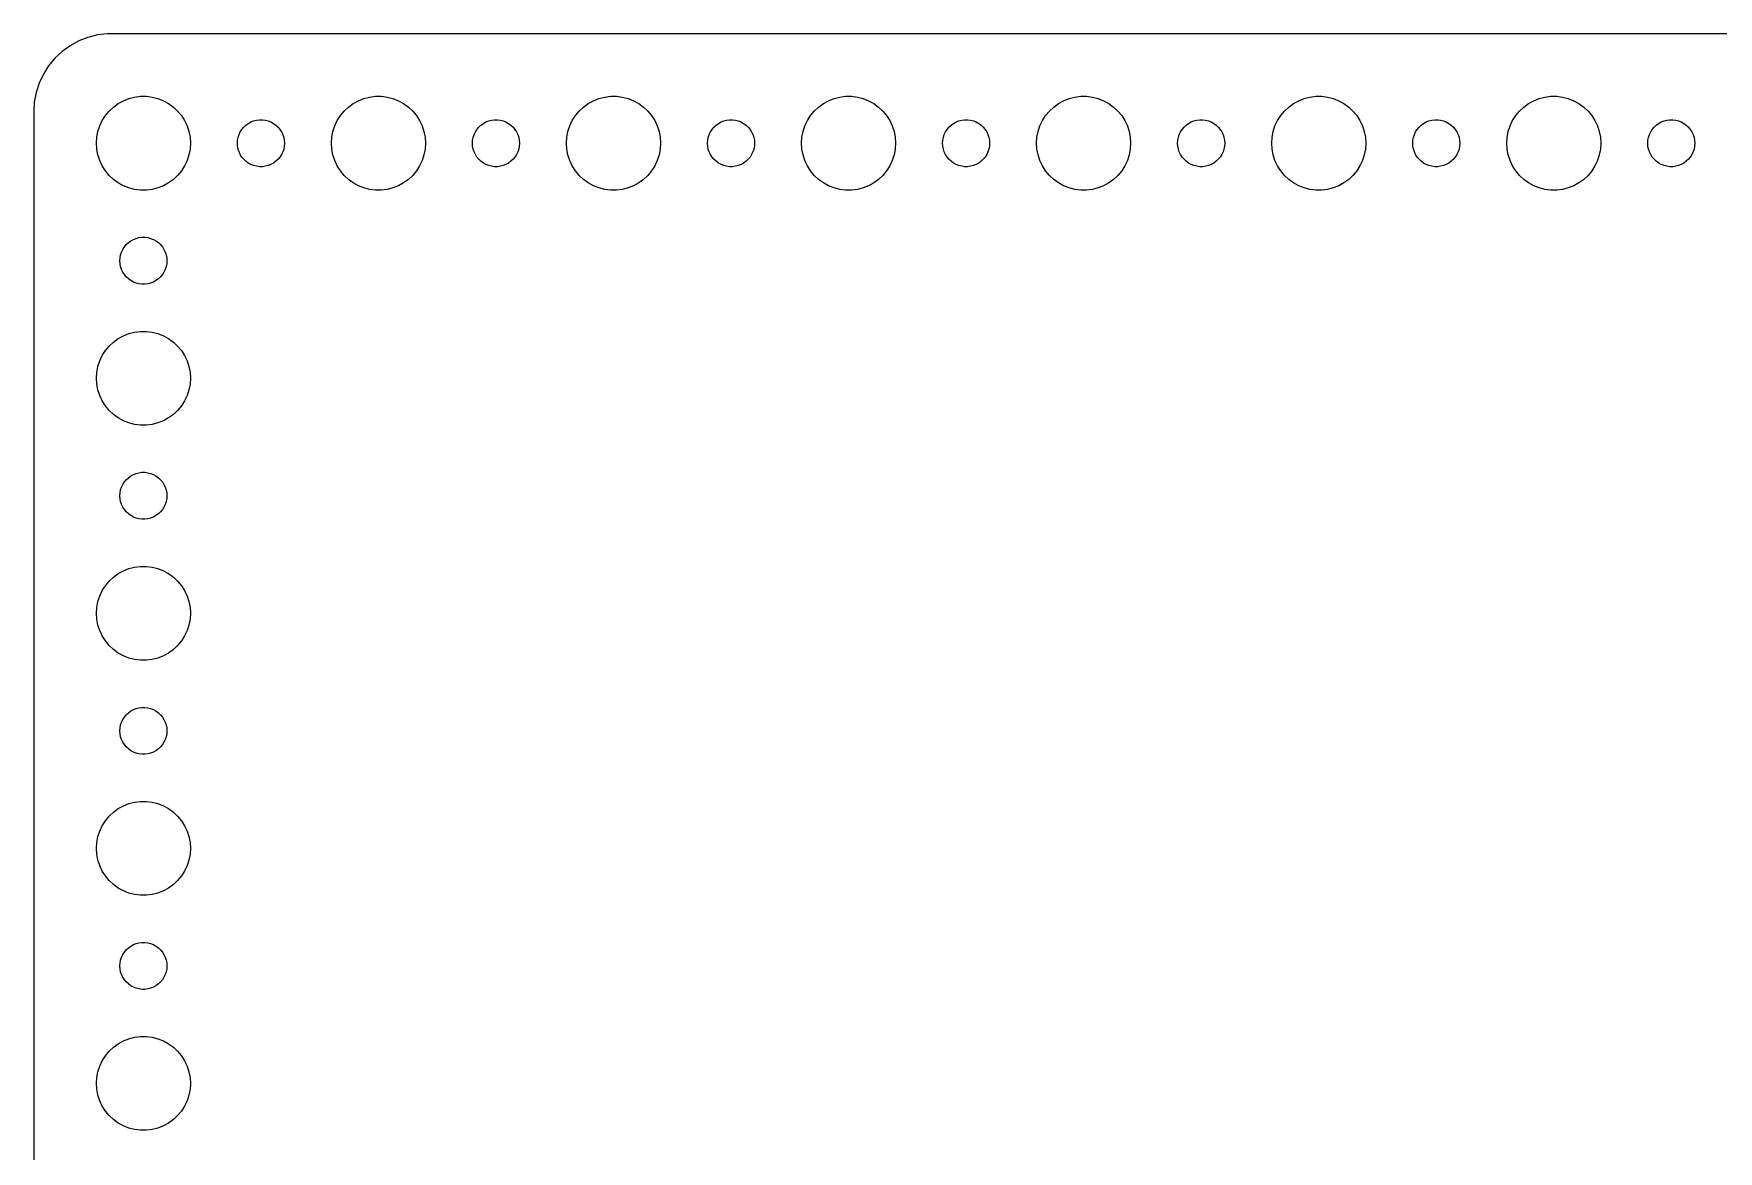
# Model space of a CAD drawing. Header units: metres. Extents: x -112 to 112, y -67 to 67.
# Drawn here: x -112 to -4.5, y -4.3 to 67 of the extents above; entities that cross this region are included whole.
import ezdxf

# ---------------------------------------------------------------- set-up
doc = ezdxf.new("R2010")
doc.units = ezdxf.units.M

msp = doc.modelspace()

# ---------------------------------------------------------------- linework, layer by layer
for p, q in [((-108.545, 66.7553), (-109.129, 66.5241)), ((-107.937, 66.9114), (-108.545, 66.7553)), ((-107.314, 66.9901), (-107.937, 66.9114)), ((107.314, 66.9901), (-107.314, 66.9901)), ((-110.187, 65.8526), (-110.645, 65.4227)), ((-109.679, 66.2216), (-110.187, 65.8526)), ((-109.129, 66.5241), (-109.679, 66.2216)), ((-111.045, 64.9389), (-111.382, 64.4088)), ((-110.645, 65.4227), (-111.045, 64.9389)), ((-111.649, 63.8406), (-111.843, 63.2434)), ((-111.382, 64.4088), (-111.649, 63.8406)), ((-111.961, 62.6267), (-112, 62)), ((-111.843, 63.2434), (-111.961, 62.6267)), ((-106.912, 62.3115), (-106.607, 62.533)), ((-106.607, 62.533), (-106.277, 62.7145)), ((-106.277, 62.7145), (-105.927, 62.8532)), ((-105.927, 62.8532), (-105.562, 62.9469)), ((-105.562, 62.9469), (-105.188, 62.9941)), ((-105.188, 62.9941), (-104.812, 62.9941)), ((-104.812, 62.9941), (-104.438, 62.9469)), ((-104.438, 62.9469), (-104.073, 62.8532)), ((-104.073, 62.8532), (-103.723, 62.7145)), ((-103.723, 62.7145), (-103.393, 62.533)), ((-103.393, 62.533), (-103.088, 62.3115)), ((-91.9123, 62.3115), (-91.6075, 62.533)), ((-91.6075, 62.533), (-91.2773, 62.7145)), ((-91.2773, 62.7145), (-90.927, 62.8532)), ((-90.927, 62.8532), (-90.5621, 62.9469)), ((-90.5621, 62.9469), (-90.1884, 62.9941)), ((-90.1884, 62.9941), (-89.8116, 62.9941)), ((-89.8116, 62.9941), (-89.4379, 62.9469)), ((-89.4379, 62.9469), (-89.073, 62.8532)), ((-89.073, 62.8532), (-88.7227, 62.7145)), ((-88.7227, 62.7145), (-88.3925, 62.533)), ((-88.3925, 62.533), (-88.0877, 62.3115)), ((-76.9123, 62.3115), (-76.6075, 62.533)), ((-76.6075, 62.533), (-76.2773, 62.7145)), ((-76.2773, 62.7145), (-75.927, 62.8532)), ((-75.927, 62.8532), (-75.5621, 62.9469)), ((-75.5621, 62.9469), (-75.1884, 62.9941)), ((-75.1884, 62.9941), (-74.8116, 62.9941)), ((-74.8116, 62.9941), (-74.4379, 62.9469)), ((-74.4379, 62.9469), (-74.073, 62.8532)), ((-74.073, 62.8532), (-73.7227, 62.7145)), ((-73.7227, 62.7145), (-73.3925, 62.533)), ((-73.3925, 62.533), (-73.0877, 62.3115)), ((-61.9123, 62.3115), (-61.6075, 62.533)), ((-61.6075, 62.533), (-61.2773, 62.7145)), ((-61.2773, 62.7145), (-60.927, 62.8532)), ((-60.927, 62.8532), (-60.5621, 62.9469)), ((-60.5621, 62.9469), (-60.1884, 62.9941)), ((-60.1884, 62.9941), (-59.8116, 62.9941)), ((-59.8116, 62.9941), (-59.4379, 62.9469)), ((-59.4379, 62.9469), (-59.0729, 62.8532)), ((-59.0729, 62.8532), (-58.7227, 62.7145)), ((-58.7227, 62.7145), (-58.3925, 62.533)), ((-58.3925, 62.533), (-58.0877, 62.3115)), ((-46.9123, 62.3115), (-46.6075, 62.533)), ((-46.6075, 62.533), (-46.2773, 62.7145)), ((-46.2773, 62.7145), (-45.927, 62.8532)), ((-45.927, 62.8532), (-45.5621, 62.9469)), ((-45.5621, 62.9469), (-45.1884, 62.9941)), ((-45.1884, 62.9941), (-44.8116, 62.9941)), ((-44.8116, 62.9941), (-44.4379, 62.9469)), ((-44.4379, 62.9469), (-44.0729, 62.8532)), ((-44.0729, 62.8532), (-43.7227, 62.7145)), ((-43.7227, 62.7145), (-43.3925, 62.533)), ((-43.3925, 62.533), (-43.0877, 62.3115)), ((-31.9123, 62.3115), (-31.6075, 62.533)), ((-31.6075, 62.533), (-31.2773, 62.7145)), ((-31.2773, 62.7145), (-30.927, 62.8532)), ((-30.927, 62.8532), (-30.5621, 62.9469)), ((-30.5621, 62.9469), (-30.1884, 62.9941)), ((-30.1884, 62.9941), (-29.8116, 62.9941)), ((-29.8116, 62.9941), (-29.4379, 62.9469)), ((-29.4379, 62.9469), (-29.0729, 62.8532)), ((-29.0729, 62.8532), (-28.7227, 62.7145)), ((-28.7227, 62.7145), (-28.3925, 62.533)), ((-28.3925, 62.533), (-28.0877, 62.3115)), ((-16.9123, 62.3115), (-16.6075, 62.533)), ((-16.6075, 62.533), (-16.2773, 62.7145)), ((-16.2773, 62.7145), (-15.927, 62.8532)), ((-15.927, 62.8532), (-15.5621, 62.9469)), ((-15.5621, 62.9469), (-15.1884, 62.9941)), ((-15.1884, 62.9941), (-14.8116, 62.9941)), ((-14.8116, 62.9941), (-14.4379, 62.9469)), ((-14.4379, 62.9469), (-14.0729, 62.8532)), ((-14.0729, 62.8532), (-13.7227, 62.7145)), ((-13.7227, 62.7145), (-13.3925, 62.533)), ((-13.3925, 62.533), (-13.0877, 62.3115)), ((-112, 62), (-112, -62)), ((-107.789, 61.1044), (-107.629, 61.4453)), ((-107.629, 61.4453), (-107.427, 61.7634)), ((-107.427, 61.7634), (-107.187, 62.0536)), ((-107.187, 62.0536), (-106.912, 62.3115)), ((-103.088, 62.3115), (-102.813, 62.0536)), ((-102.813, 62.0536), (-102.573, 61.7634)), ((-102.573, 61.7634), (-102.371, 61.4453)), ((-102.371, 61.4453), (-102.211, 61.1044)), ((-98.3037, 61.2665), (-98.1387, 61.3572)), ((-98.1387, 61.3572), (-97.9635, 61.4266)), ((-97.9635, 61.4266), (-97.7811, 61.4734)), ((-97.7811, 61.4734), (-97.5942, 61.497)), ((-97.5942, 61.497), (-97.4058, 61.497)), ((-97.4058, 61.497), (-97.2189, 61.4734)), ((-97.2189, 61.4734), (-97.0365, 61.4266)), ((-97.0365, 61.4266), (-96.8613, 61.3572)), ((-96.8613, 61.3572), (-96.6963, 61.2665)), ((-92.7893, 61.1044), (-92.6289, 61.4453)), ((-92.6289, 61.4453), (-92.427, 61.7634)), ((-92.427, 61.7634), (-92.1869, 62.0536)), ((-92.1869, 62.0536), (-91.9123, 62.3115)), ((-88.0877, 62.3115), (-87.8131, 62.0536)), ((-87.8131, 62.0536), (-87.573, 61.7634)), ((-87.573, 61.7634), (-87.3711, 61.4453)), ((-87.3711, 61.4453), (-87.2107, 61.1044)), ((-83.3037, 61.2665), (-83.1387, 61.3572)), ((-83.1387, 61.3572), (-82.9635, 61.4266)), ((-82.9635, 61.4266), (-82.7811, 61.4734)), ((-82.7811, 61.4734), (-82.5942, 61.497)), ((-82.5942, 61.497), (-82.4058, 61.497)), ((-82.4058, 61.497), (-82.2189, 61.4734)), ((-82.2189, 61.4734), (-82.0365, 61.4266)), ((-82.0365, 61.4266), (-81.8613, 61.3572)), ((-81.8613, 61.3572), (-81.6963, 61.2665)), ((-77.7893, 61.1044), (-77.6289, 61.4453)), ((-77.6289, 61.4453), (-77.427, 61.7634)), ((-77.427, 61.7634), (-77.1869, 62.0536)), ((-77.1869, 62.0536), (-76.9123, 62.3115)), ((-73.0877, 62.3115), (-72.8131, 62.0536)), ((-72.8131, 62.0536), (-72.573, 61.7634)), ((-72.573, 61.7634), (-72.3711, 61.4453)), ((-72.3711, 61.4453), (-72.2107, 61.1044)), ((-68.3037, 61.2665), (-68.1387, 61.3572)), ((-68.1387, 61.3572), (-67.9635, 61.4266)), ((-67.9635, 61.4266), (-67.7811, 61.4734)), ((-67.7811, 61.4734), (-67.5942, 61.497)), ((-67.5942, 61.497), (-67.4058, 61.497)), ((-67.4058, 61.497), (-67.2189, 61.4734)), ((-67.2189, 61.4734), (-67.0365, 61.4266)), ((-67.0365, 61.4266), (-66.8613, 61.3572)), ((-66.8613, 61.3572), (-66.6963, 61.2665)), ((-62.7893, 61.1044), (-62.6289, 61.4453)), ((-62.6289, 61.4453), (-62.427, 61.7634)), ((-62.427, 61.7634), (-62.1869, 62.0536)), ((-62.1869, 62.0536), (-61.9123, 62.3115)), ((-58.0877, 62.3115), (-57.8131, 62.0536)), ((-57.8131, 62.0536), (-57.5729, 61.7634)), ((-57.5729, 61.7634), (-57.3711, 61.4453)), ((-57.3711, 61.4453), (-57.2107, 61.1044)), ((-53.3037, 61.2665), (-53.1387, 61.3572)), ((-53.1387, 61.3572), (-52.9635, 61.4266)), ((-52.9635, 61.4266), (-52.7811, 61.4734)), ((-52.7811, 61.4734), (-52.5942, 61.497)), ((-52.5942, 61.497), (-52.4058, 61.497)), ((-52.4058, 61.497), (-52.2189, 61.4734)), ((-52.2189, 61.4734), (-52.0365, 61.4266)), ((-52.0365, 61.4266), (-51.8613, 61.3572)), ((-51.8613, 61.3572), (-51.6963, 61.2665)), ((-47.7893, 61.1044), (-47.6289, 61.4453)), ((-47.6289, 61.4453), (-47.427, 61.7634)), ((-47.427, 61.7634), (-47.1869, 62.0536)), ((-47.1869, 62.0536), (-46.9123, 62.3115)), ((-43.0877, 62.3115), (-42.8131, 62.0536)), ((-42.8131, 62.0536), (-42.5729, 61.7634)), ((-42.5729, 61.7634), (-42.3711, 61.4453)), ((-42.3711, 61.4453), (-42.2107, 61.1044)), ((-38.3037, 61.2665), (-38.1387, 61.3572)), ((-38.1387, 61.3572), (-37.9635, 61.4266)), ((-37.9635, 61.4266), (-37.7811, 61.4734)), ((-37.7811, 61.4734), (-37.5942, 61.497)), ((-37.5942, 61.497), (-37.4058, 61.497)), ((-37.4058, 61.497), (-37.2189, 61.4734)), ((-37.2189, 61.4734), (-37.0365, 61.4266)), ((-37.0365, 61.4266), (-36.8613, 61.3572)), ((-36.8613, 61.3572), (-36.6963, 61.2665)), ((-32.7893, 61.1044), (-32.6289, 61.4453)), ((-32.6289, 61.4453), (-32.427, 61.7634)), ((-32.427, 61.7634), (-32.1869, 62.0536)), ((-32.1869, 62.0536), (-31.9123, 62.3115)), ((-28.0877, 62.3115), (-27.8131, 62.0536)), ((-27.8131, 62.0536), (-27.5729, 61.7634)), ((-27.5729, 61.7634), (-27.3711, 61.4453)), ((-27.3711, 61.4453), (-27.2107, 61.1044)), ((-23.3037, 61.2665), (-23.1387, 61.3572)), ((-23.1387, 61.3572), (-22.9635, 61.4266)), ((-22.9635, 61.4266), (-22.7811, 61.4734)), ((-22.7811, 61.4734), (-22.5942, 61.497)), ((-22.5942, 61.497), (-22.4058, 61.497)), ((-22.4058, 61.497), (-22.2189, 61.4734)), ((-22.2189, 61.4734), (-22.0365, 61.4266)), ((-22.0365, 61.4266), (-21.8613, 61.3572)), ((-21.8613, 61.3572), (-21.6963, 61.2665)), ((-17.7893, 61.1044), (-17.6289, 61.4453)), ((-17.6289, 61.4453), (-17.427, 61.7634)), ((-17.427, 61.7634), (-17.1869, 62.0536)), ((-17.1869, 62.0536), (-16.9123, 62.3115)), ((-13.0877, 62.3115), (-12.8131, 62.0536)), ((-12.8131, 62.0536), (-12.5729, 61.7634)), ((-12.5729, 61.7634), (-12.3711, 61.4453)), ((-12.3711, 61.4453), (-12.2107, 61.1044)), ((-8.30373, 61.2665), (-8.13866, 61.3572)), ((-8.13866, 61.3572), (-7.96352, 61.4266)), ((-7.96352, 61.4266), (-7.78107, 61.4734)), ((-7.78107, 61.4734), (-7.59418, 61.497)), ((-7.59418, 61.497), (-7.40581, 61.497)), ((-7.40581, 61.497), (-7.21892, 61.4734)), ((-7.21892, 61.4734), (-7.03647, 61.4266)), ((-7.03647, 61.4266), (-6.86133, 61.3572)), ((-6.86133, 61.3572), (-6.69626, 61.2665)), ((-108, 60), (-107.976, 60.376)), ((-107.976, 60.376), (-107.906, 60.7461)), ((-107.906, 60.7461), (-107.789, 61.1044)), ((-102.211, 61.1044), (-102.094, 60.7461)), ((-102.094, 60.7461), (-102.024, 60.376)), ((-102.024, 60.376), (-102, 60)), ((-98.9882, 60.188), (-98.9529, 60.373)), ((-98.9529, 60.373), (-98.8947, 60.5522)), ((-98.8947, 60.5522), (-98.8145, 60.7226)), ((-98.8145, 60.7226), (-98.7135, 60.8817)), ((-98.7135, 60.8817), (-98.5934, 61.0268)), ((-98.5934, 61.0268), (-98.4561, 61.1558)), ((-98.4561, 61.1558), (-98.3037, 61.2665)), ((-96.6963, 61.2665), (-96.5439, 61.1558)), ((-96.5439, 61.1558), (-96.4065, 61.0268)), ((-96.4065, 61.0268), (-96.2865, 60.8817)), ((-96.2865, 60.8817), (-96.1855, 60.7226)), ((-96.1855, 60.7226), (-96.1053, 60.5522)), ((-96.1053, 60.5522), (-96.0471, 60.373)), ((-96.0471, 60.373), (-96.0118, 60.188)), ((-93, 60), (-92.9763, 60.376)), ((-92.9763, 60.376), (-92.9057, 60.7461)), ((-92.9057, 60.7461), (-92.7893, 61.1044)), ((-87.2107, 61.1044), (-87.0943, 60.7461)), ((-87.0943, 60.7461), (-87.0237, 60.376)), ((-87.0237, 60.376), (-87, 60)), ((-83.9882, 60.188), (-83.9529, 60.373)), ((-83.9529, 60.373), (-83.8947, 60.5522)), ((-83.8947, 60.5522), (-83.8145, 60.7226)), ((-83.8145, 60.7226), (-83.7135, 60.8817)), ((-83.7135, 60.8817), (-83.5934, 61.0268)), ((-83.5934, 61.0268), (-83.4561, 61.1558)), ((-83.4561, 61.1558), (-83.3037, 61.2665)), ((-81.6963, 61.2665), (-81.5439, 61.1558)), ((-81.5439, 61.1558), (-81.4065, 61.0268)), ((-81.4065, 61.0268), (-81.2865, 60.8817)), ((-81.2865, 60.8817), (-81.1855, 60.7226)), ((-81.1855, 60.7226), (-81.1053, 60.5522)), ((-81.1053, 60.5522), (-81.0471, 60.373)), ((-81.0471, 60.373), (-81.0118, 60.188)), ((-78, 60), (-77.9763, 60.376)), ((-77.9763, 60.376), (-77.9057, 60.7461)), ((-77.9057, 60.7461), (-77.7893, 61.1044)), ((-72.2107, 61.1044), (-72.0943, 60.7461)), ((-72.0943, 60.7461), (-72.0237, 60.376)), ((-72.0237, 60.376), (-72, 60)), ((-68.9882, 60.188), (-68.9529, 60.373)), ((-68.9529, 60.373), (-68.8947, 60.5522)), ((-68.8947, 60.5522), (-68.8145, 60.7226)), ((-68.8145, 60.7226), (-68.7135, 60.8817)), ((-68.7135, 60.8817), (-68.5934, 61.0268)), ((-68.5934, 61.0268), (-68.4561, 61.1558)), ((-68.4561, 61.1558), (-68.3037, 61.2665)), ((-66.6963, 61.2665), (-66.5439, 61.1558)), ((-66.5439, 61.1558), (-66.4065, 61.0268)), ((-66.4065, 61.0268), (-66.2865, 60.8817)), ((-66.2865, 60.8817), (-66.1855, 60.7226)), ((-66.1855, 60.7226), (-66.1053, 60.5522)), ((-66.1053, 60.5522), (-66.0471, 60.373)), ((-66.0471, 60.373), (-66.0118, 60.188)), ((-63, 60), (-62.9763, 60.376)), ((-62.9763, 60.376), (-62.9057, 60.7461)), ((-62.9057, 60.7461), (-62.7893, 61.1044)), ((-57.2107, 61.1044), (-57.0942, 60.7461)), ((-57.0942, 60.7461), (-57.0237, 60.376)), ((-57.0237, 60.376), (-57, 60)), ((-53.9882, 60.188), (-53.9529, 60.373)), ((-53.9529, 60.373), (-53.8947, 60.5522)), ((-53.8947, 60.5522), (-53.8145, 60.7226)), ((-53.8145, 60.7226), (-53.7135, 60.8817)), ((-53.7135, 60.8817), (-53.5934, 61.0268)), ((-53.5934, 61.0268), (-53.4561, 61.1558)), ((-53.4561, 61.1558), (-53.3037, 61.2665)), ((-51.6963, 61.2665), (-51.5439, 61.1558)), ((-51.5439, 61.1558), (-51.4065, 61.0268)), ((-51.4065, 61.0268), (-51.2865, 60.8817)), ((-51.2865, 60.8817), (-51.1855, 60.7226)), ((-51.1855, 60.7226), (-51.1053, 60.5522)), ((-51.1053, 60.5522), (-51.0471, 60.373)), ((-51.0471, 60.373), (-51.0118, 60.188)), ((-48, 60), (-47.9763, 60.376)), ((-47.9763, 60.376), (-47.9057, 60.7461)), ((-47.9057, 60.7461), (-47.7893, 61.1044)), ((-42.2107, 61.1044), (-42.0942, 60.7461)), ((-42.0942, 60.7461), (-42.0237, 60.376)), ((-42.0237, 60.376), (-42, 60)), ((-38.9882, 60.188), (-38.9529, 60.373)), ((-38.9529, 60.373), (-38.8947, 60.5522)), ((-38.8947, 60.5522), (-38.8145, 60.7226)), ((-38.8145, 60.7226), (-38.7135, 60.8817)), ((-38.7135, 60.8817), (-38.5934, 61.0268)), ((-38.5934, 61.0268), (-38.4561, 61.1558)), ((-38.4561, 61.1558), (-38.3037, 61.2665)), ((-36.6963, 61.2665), (-36.5439, 61.1558)), ((-36.5439, 61.1558), (-36.4065, 61.0268)), ((-36.4065, 61.0268), (-36.2865, 60.8817)), ((-36.2865, 60.8817), (-36.1855, 60.7226)), ((-36.1855, 60.7226), (-36.1053, 60.5522)), ((-36.1053, 60.5522), (-36.0471, 60.373)), ((-36.0471, 60.373), (-36.0118, 60.188)), ((-33, 60), (-32.9763, 60.376)), ((-32.9763, 60.376), (-32.9057, 60.7461)), ((-32.9057, 60.7461), (-32.7893, 61.1044)), ((-27.2107, 61.1044), (-27.0942, 60.7461)), ((-27.0942, 60.7461), (-27.0237, 60.376)), ((-27.0237, 60.376), (-27, 60)), ((-23.9882, 60.188), (-23.9529, 60.373)), ((-23.9529, 60.373), (-23.8947, 60.5522)), ((-23.8947, 60.5522), (-23.8145, 60.7226)), ((-23.8145, 60.7226), (-23.7135, 60.8817)), ((-23.7135, 60.8817), (-23.5934, 61.0268)), ((-23.5934, 61.0268), (-23.4561, 61.1558)), ((-23.4561, 61.1558), (-23.3037, 61.2665)), ((-21.6963, 61.2665), (-21.5439, 61.1558)), ((-21.5439, 61.1558), (-21.4065, 61.0268)), ((-21.4065, 61.0268), (-21.2865, 60.8817)), ((-21.2865, 60.8817), (-21.1855, 60.7226)), ((-21.1855, 60.7226), (-21.1053, 60.5522)), ((-21.1053, 60.5522), (-21.0471, 60.373)), ((-21.0471, 60.373), (-21.0118, 60.188)), ((-18, 60), (-17.9763, 60.376)), ((-17.9763, 60.376), (-17.9057, 60.7461)), ((-17.9057, 60.7461), (-17.7893, 61.1044)), ((-12.2107, 61.1044), (-12.0942, 60.7461)), ((-12.0942, 60.7461), (-12.0237, 60.376)), ((-12.0237, 60.376), (-12, 60)), ((-8.98816, 60.188), (-8.95287, 60.373)), ((-8.95287, 60.373), (-8.89465, 60.5522)), ((-8.89465, 60.5522), (-8.81445, 60.7226)), ((-8.81445, 60.7226), (-8.71352, 60.8817)), ((-8.71352, 60.8817), (-8.59344, 61.0268)), ((-8.59344, 61.0268), (-8.45613, 61.1558)), ((-8.45613, 61.1558), (-8.30373, 61.2665)), ((-6.69626, 61.2665), (-6.54385, 61.1558)), ((-6.54385, 61.1558), (-6.40654, 61.0268)), ((-6.40654, 61.0268), (-6.28647, 60.8817)), ((-6.28647, 60.8817), (-6.18553, 60.7226)), ((-6.18553, 60.7226), (-6.10533, 60.5522)), ((-6.10533, 60.5522), (-6.04712, 60.373)), ((-6.04712, 60.373), (-6.01183, 60.188)), ((-107.976, 59.624), (-108, 60)), ((-107.906, 59.2539), (-107.976, 59.624)), ((-107.789, 58.8956), (-107.906, 59.2539)), ((-102.094, 59.2539), (-102.211, 58.8956)), ((-102.024, 59.624), (-102.094, 59.2539)), ((-102, 60), (-102.024, 59.624)), ((-99, 60), (-98.9882, 60.188)), ((-98.9882, 59.812), (-99, 60)), ((-98.9529, 59.627), (-98.9882, 59.812)), ((-98.8947, 59.4478), (-98.9529, 59.627)), ((-98.8145, 59.2774), (-98.8947, 59.4478)), ((-98.7135, 59.1183), (-98.8145, 59.2774)), ((-96.1855, 59.2774), (-96.2865, 59.1183)), ((-96.1053, 59.4478), (-96.1855, 59.2774)), ((-96.0471, 59.627), (-96.1053, 59.4478)), ((-96.0118, 59.812), (-96.0471, 59.627)), ((-96.0118, 60.188), (-96, 60)), ((-96, 60), (-96.0118, 59.812)), ((-92.9763, 59.624), (-93, 60)), ((-92.9057, 59.2539), (-92.9763, 59.624)), ((-92.7893, 58.8956), (-92.9057, 59.2539)), ((-87.0943, 59.2539), (-87.2107, 58.8956)), ((-87.0237, 59.624), (-87.0943, 59.2539)), ((-87, 60), (-87.0237, 59.624)), ((-84, 60), (-83.9882, 60.188)), ((-83.9882, 59.812), (-84, 60)), ((-83.9529, 59.627), (-83.9882, 59.812)), ((-83.8947, 59.4478), (-83.9529, 59.627)), ((-83.8145, 59.2774), (-83.8947, 59.4478)), ((-83.7135, 59.1183), (-83.8145, 59.2774)), ((-81.1855, 59.2774), (-81.2865, 59.1183)), ((-81.1053, 59.4478), (-81.1855, 59.2774)), ((-81.0471, 59.627), (-81.1053, 59.4478)), ((-81.0118, 59.812), (-81.0471, 59.627)), ((-81.0118, 60.188), (-81, 60)), ((-81, 60), (-81.0118, 59.812)), ((-77.9763, 59.624), (-78, 60)), ((-77.9057, 59.2539), (-77.9763, 59.624)), ((-77.7893, 58.8956), (-77.9057, 59.2539)), ((-72.0943, 59.2539), (-72.2107, 58.8956)), ((-72.0237, 59.624), (-72.0943, 59.2539)), ((-72, 60), (-72.0237, 59.624)), ((-69, 60), (-68.9882, 60.188)), ((-68.9882, 59.812), (-69, 60)), ((-68.9529, 59.627), (-68.9882, 59.812)), ((-68.8947, 59.4478), (-68.9529, 59.627)), ((-68.8145, 59.2774), (-68.8947, 59.4478)), ((-68.7135, 59.1183), (-68.8145, 59.2774)), ((-66.1855, 59.2774), (-66.2865, 59.1183)), ((-66.1053, 59.4478), (-66.1855, 59.2774)), ((-66.0471, 59.627), (-66.1053, 59.4478)), ((-66.0118, 59.812), (-66.0471, 59.627)), ((-66.0118, 60.188), (-66, 60)), ((-66, 60), (-66.0118, 59.812)), ((-62.9763, 59.624), (-63, 60)), ((-62.9057, 59.2539), (-62.9763, 59.624)), ((-62.7893, 58.8956), (-62.9057, 59.2539)), ((-57.0942, 59.2539), (-57.2107, 58.8956)), ((-57.0237, 59.624), (-57.0942, 59.2539)), ((-57, 60), (-57.0237, 59.624)), ((-54, 60), (-53.9882, 60.188)), ((-53.9882, 59.812), (-54, 60)), ((-53.9529, 59.627), (-53.9882, 59.812)), ((-53.8947, 59.4478), (-53.9529, 59.627)), ((-53.8145, 59.2774), (-53.8947, 59.4478)), ((-53.7135, 59.1183), (-53.8145, 59.2774)), ((-51.1855, 59.2774), (-51.2865, 59.1183)), ((-51.1053, 59.4478), (-51.1855, 59.2774)), ((-51.0471, 59.627), (-51.1053, 59.4478)), ((-51.0118, 59.812), (-51.0471, 59.627)), ((-51.0118, 60.188), (-51, 60)), ((-51, 60), (-51.0118, 59.812)), ((-47.9763, 59.624), (-48, 60)), ((-47.9057, 59.2539), (-47.9763, 59.624)), ((-47.7893, 58.8956), (-47.9057, 59.2539)), ((-42.0942, 59.2539), (-42.2107, 58.8956)), ((-42.0237, 59.624), (-42.0942, 59.2539)), ((-42, 60), (-42.0237, 59.624)), ((-39, 60), (-38.9882, 60.188)), ((-38.9882, 59.812), (-39, 60)), ((-38.9529, 59.627), (-38.9882, 59.812)), ((-38.8947, 59.4478), (-38.9529, 59.627)), ((-38.8145, 59.2774), (-38.8947, 59.4478)), ((-38.7135, 59.1183), (-38.8145, 59.2774)), ((-36.1855, 59.2774), (-36.2865, 59.1183)), ((-36.1053, 59.4478), (-36.1855, 59.2774)), ((-36.0471, 59.627), (-36.1053, 59.4478)), ((-36.0118, 59.812), (-36.0471, 59.627)), ((-36.0118, 60.188), (-36, 60)), ((-36, 60), (-36.0118, 59.812)), ((-32.9763, 59.624), (-33, 60)), ((-32.9057, 59.2539), (-32.9763, 59.624)), ((-32.7893, 58.8956), (-32.9057, 59.2539)), ((-27.0942, 59.2539), (-27.2107, 58.8956)), ((-27.0237, 59.624), (-27.0942, 59.2539)), ((-27, 60), (-27.0237, 59.624)), ((-24, 60), (-23.9882, 60.188)), ((-23.9882, 59.812), (-24, 60)), ((-23.9529, 59.627), (-23.9882, 59.812)), ((-23.8947, 59.4478), (-23.9529, 59.627)), ((-23.8145, 59.2774), (-23.8947, 59.4478)), ((-23.7135, 59.1183), (-23.8145, 59.2774)), ((-21.1855, 59.2774), (-21.2865, 59.1183)), ((-21.1053, 59.4478), (-21.1855, 59.2774)), ((-21.0471, 59.627), (-21.1053, 59.4478)), ((-21.0118, 59.812), (-21.0471, 59.627)), ((-21.0118, 60.188), (-21, 60)), ((-21, 60), (-21.0118, 59.812)), ((-17.9763, 59.624), (-18, 60)), ((-17.9057, 59.2539), (-17.9763, 59.624)), ((-17.7893, 58.8956), (-17.9057, 59.2539)), ((-12.0942, 59.2539), (-12.2107, 58.8956)), ((-12.0237, 59.624), (-12.0942, 59.2539)), ((-12, 60), (-12.0237, 59.624)), ((-9, 60), (-8.98816, 60.188)), ((-8.98816, 59.812), (-9, 60)), ((-8.95287, 59.627), (-8.98816, 59.812)), ((-8.89465, 59.4478), (-8.95287, 59.627)), ((-8.81445, 59.2774), (-8.89465, 59.4478)), ((-8.71352, 59.1183), (-8.81445, 59.2774)), ((-6.18553, 59.2774), (-6.28647, 59.1183)), ((-6.10533, 59.4478), (-6.18553, 59.2774)), ((-6.04712, 59.627), (-6.10533, 59.4478)), ((-6.01183, 59.812), (-6.04712, 59.627)), ((-6.01183, 60.188), (-6, 60)), ((-6, 60), (-6.01183, 59.812)), ((-107.629, 58.5547), (-107.789, 58.8956)), ((-107.427, 58.2366), (-107.629, 58.5547)), ((-107.187, 57.9464), (-107.427, 58.2366)), ((-102.573, 58.2366), (-102.813, 57.9464)), ((-102.371, 58.5547), (-102.573, 58.2366)), ((-102.211, 58.8956), (-102.371, 58.5547)), ((-98.5934, 58.9732), (-98.7135, 59.1183)), ((-98.4561, 58.8442), (-98.5934, 58.9732)), ((-98.3037, 58.7335), (-98.4561, 58.8442)), ((-98.1387, 58.6428), (-98.3037, 58.7335)), ((-97.9635, 58.5734), (-98.1387, 58.6428)), ((-97.7811, 58.5266), (-97.9635, 58.5734)), ((-97.5942, 58.503), (-97.7811, 58.5266)), ((-97.4058, 58.503), (-97.5942, 58.503)), ((-97.2189, 58.5266), (-97.4058, 58.503)), ((-97.0365, 58.5734), (-97.2189, 58.5266)), ((-96.8613, 58.6428), (-97.0365, 58.5734)), ((-96.6963, 58.7335), (-96.8613, 58.6428)), ((-96.5439, 58.8442), (-96.6963, 58.7335)), ((-96.4065, 58.9732), (-96.5439, 58.8442)), ((-96.2865, 59.1183), (-96.4065, 58.9732)), ((-92.6289, 58.5547), (-92.7893, 58.8956)), ((-92.427, 58.2366), (-92.6289, 58.5547)), ((-92.1869, 57.9464), (-92.427, 58.2366)), ((-87.573, 58.2366), (-87.8131, 57.9464)), ((-87.3711, 58.5547), (-87.573, 58.2366)), ((-87.2107, 58.8956), (-87.3711, 58.5547)), ((-83.5934, 58.9732), (-83.7135, 59.1183)), ((-83.4561, 58.8442), (-83.5934, 58.9732)), ((-83.3037, 58.7335), (-83.4561, 58.8442)), ((-83.1387, 58.6428), (-83.3037, 58.7335)), ((-82.9635, 58.5734), (-83.1387, 58.6428)), ((-82.7811, 58.5266), (-82.9635, 58.5734)), ((-82.5942, 58.503), (-82.7811, 58.5266)), ((-82.4058, 58.503), (-82.5942, 58.503)), ((-82.2189, 58.5266), (-82.4058, 58.503)), ((-82.0365, 58.5734), (-82.2189, 58.5266)), ((-81.8613, 58.6428), (-82.0365, 58.5734)), ((-81.6963, 58.7335), (-81.8613, 58.6428)), ((-81.5439, 58.8442), (-81.6963, 58.7335)), ((-81.4065, 58.9732), (-81.5439, 58.8442)), ((-81.2865, 59.1183), (-81.4065, 58.9732)), ((-77.6289, 58.5547), (-77.7893, 58.8956)), ((-77.427, 58.2366), (-77.6289, 58.5547)), ((-77.1869, 57.9464), (-77.427, 58.2366)), ((-72.573, 58.2366), (-72.8131, 57.9464)), ((-72.3711, 58.5547), (-72.573, 58.2366)), ((-72.2107, 58.8956), (-72.3711, 58.5547)), ((-68.5934, 58.9732), (-68.7135, 59.1183)), ((-68.4561, 58.8442), (-68.5934, 58.9732)), ((-68.3037, 58.7335), (-68.4561, 58.8442)), ((-68.1387, 58.6428), (-68.3037, 58.7335)), ((-67.9635, 58.5734), (-68.1387, 58.6428)), ((-67.7811, 58.5266), (-67.9635, 58.5734)), ((-67.5942, 58.503), (-67.7811, 58.5266)), ((-67.4058, 58.503), (-67.5942, 58.503)), ((-67.2189, 58.5266), (-67.4058, 58.503)), ((-67.0365, 58.5734), (-67.2189, 58.5266)), ((-66.8613, 58.6428), (-67.0365, 58.5734)), ((-66.6963, 58.7335), (-66.8613, 58.6428)), ((-66.5439, 58.8442), (-66.6963, 58.7335)), ((-66.4065, 58.9732), (-66.5439, 58.8442)), ((-66.2865, 59.1183), (-66.4065, 58.9732)), ((-62.6289, 58.5547), (-62.7893, 58.8956)), ((-62.427, 58.2366), (-62.6289, 58.5547)), ((-62.1869, 57.9464), (-62.427, 58.2366)), ((-57.5729, 58.2366), (-57.8131, 57.9464)), ((-57.3711, 58.5547), (-57.5729, 58.2366)), ((-57.2107, 58.8956), (-57.3711, 58.5547)), ((-53.5934, 58.9732), (-53.7135, 59.1183)), ((-53.4561, 58.8442), (-53.5934, 58.9732)), ((-53.3037, 58.7335), (-53.4561, 58.8442)), ((-53.1387, 58.6428), (-53.3037, 58.7335)), ((-52.9635, 58.5734), (-53.1387, 58.6428)), ((-52.7811, 58.5266), (-52.9635, 58.5734)), ((-52.5942, 58.503), (-52.7811, 58.5266)), ((-52.4058, 58.503), (-52.5942, 58.503)), ((-52.2189, 58.5266), (-52.4058, 58.503)), ((-52.0365, 58.5734), (-52.2189, 58.5266)), ((-51.8613, 58.6428), (-52.0365, 58.5734)), ((-51.6963, 58.7335), (-51.8613, 58.6428)), ((-51.5439, 58.8442), (-51.6963, 58.7335)), ((-51.4065, 58.9732), (-51.5439, 58.8442)), ((-51.2865, 59.1183), (-51.4065, 58.9732)), ((-47.6289, 58.5547), (-47.7893, 58.8956)), ((-47.427, 58.2366), (-47.6289, 58.5547)), ((-47.1869, 57.9464), (-47.427, 58.2366)), ((-42.5729, 58.2366), (-42.8131, 57.9464)), ((-42.3711, 58.5547), (-42.5729, 58.2366)), ((-42.2107, 58.8956), (-42.3711, 58.5547)), ((-38.5934, 58.9732), (-38.7135, 59.1183)), ((-38.4561, 58.8442), (-38.5934, 58.9732)), ((-38.3037, 58.7335), (-38.4561, 58.8442)), ((-38.1387, 58.6428), (-38.3037, 58.7335)), ((-37.9635, 58.5734), (-38.1387, 58.6428)), ((-37.7811, 58.5266), (-37.9635, 58.5734)), ((-37.5942, 58.503), (-37.7811, 58.5266)), ((-37.4058, 58.503), (-37.5942, 58.503)), ((-37.2189, 58.5266), (-37.4058, 58.503)), ((-37.0365, 58.5734), (-37.2189, 58.5266)), ((-36.8613, 58.6428), (-37.0365, 58.5734)), ((-36.6963, 58.7335), (-36.8613, 58.6428)), ((-36.5439, 58.8442), (-36.6963, 58.7335)), ((-36.4065, 58.9732), (-36.5439, 58.8442)), ((-36.2865, 59.1183), (-36.4065, 58.9732)), ((-32.6289, 58.5547), (-32.7893, 58.8956)), ((-32.427, 58.2366), (-32.6289, 58.5547)), ((-32.1869, 57.9464), (-32.427, 58.2366)), ((-27.5729, 58.2366), (-27.8131, 57.9464)), ((-27.3711, 58.5547), (-27.5729, 58.2366)), ((-27.2107, 58.8956), (-27.3711, 58.5547)), ((-23.5934, 58.9732), (-23.7135, 59.1183)), ((-23.4561, 58.8442), (-23.5934, 58.9732)), ((-23.3037, 58.7335), (-23.4561, 58.8442)), ((-23.1387, 58.6428), (-23.3037, 58.7335)), ((-22.9635, 58.5734), (-23.1387, 58.6428)), ((-22.7811, 58.5266), (-22.9635, 58.5734)), ((-22.5942, 58.503), (-22.7811, 58.5266)), ((-22.4058, 58.503), (-22.5942, 58.503)), ((-22.2189, 58.5266), (-22.4058, 58.503)), ((-22.0365, 58.5734), (-22.2189, 58.5266)), ((-21.8613, 58.6428), (-22.0365, 58.5734)), ((-21.6963, 58.7335), (-21.8613, 58.6428)), ((-21.5439, 58.8442), (-21.6963, 58.7335)), ((-21.4065, 58.9732), (-21.5439, 58.8442)), ((-21.2865, 59.1183), (-21.4065, 58.9732)), ((-17.6289, 58.5547), (-17.7893, 58.8956)), ((-17.427, 58.2366), (-17.6289, 58.5547)), ((-17.1869, 57.9464), (-17.427, 58.2366)), ((-12.5729, 58.2366), (-12.8131, 57.9464)), ((-12.3711, 58.5547), (-12.5729, 58.2366)), ((-12.2107, 58.8956), (-12.3711, 58.5547)), ((-8.59344, 58.9732), (-8.71352, 59.1183)), ((-8.45613, 58.8442), (-8.59344, 58.9732)), ((-8.30373, 58.7335), (-8.45613, 58.8442)), ((-8.13866, 58.6428), (-8.30373, 58.7335)), ((-7.96352, 58.5734), (-8.13866, 58.6428)), ((-7.78107, 58.5266), (-7.96352, 58.5734)), ((-7.59418, 58.503), (-7.78107, 58.5266)), ((-7.40581, 58.503), (-7.59418, 58.503)), ((-7.21892, 58.5266), (-7.40581, 58.503)), ((-7.03647, 58.5734), (-7.21892, 58.5266)), ((-6.86133, 58.6428), (-7.03647, 58.5734)), ((-6.69626, 58.7335), (-6.86133, 58.6428)), ((-6.54385, 58.8442), (-6.69626, 58.7335)), ((-6.40654, 58.9732), (-6.54385, 58.8442)), ((-6.28647, 59.1183), (-6.40654, 58.9732)), ((-106.912, 57.6885), (-107.187, 57.9464)), ((-106.607, 57.467), (-106.912, 57.6885)), ((-106.277, 57.2855), (-106.607, 57.467)), ((-105.927, 57.1468), (-106.277, 57.2855)), ((-105.562, 57.0531), (-105.927, 57.1468)), ((-105.188, 57.0059), (-105.562, 57.0531)), ((-104.812, 57.0059), (-105.188, 57.0059)), ((-104.438, 57.0531), (-104.812, 57.0059)), ((-104.073, 57.1468), (-104.438, 57.0531)), ((-103.723, 57.2855), (-104.073, 57.1468)), ((-103.393, 57.467), (-103.723, 57.2855)), ((-103.088, 57.6885), (-103.393, 57.467)), ((-102.813, 57.9464), (-103.088, 57.6885)), ((-91.9123, 57.6885), (-92.1869, 57.9464)), ((-91.6075, 57.467), (-91.9123, 57.6885)), ((-91.2773, 57.2855), (-91.6075, 57.467)), ((-90.927, 57.1468), (-91.2773, 57.2855)), ((-90.5621, 57.0531), (-90.927, 57.1468)), ((-90.1884, 57.0059), (-90.5621, 57.0531)), ((-89.8116, 57.0059), (-90.1884, 57.0059)), ((-89.4379, 57.0531), (-89.8116, 57.0059)), ((-89.073, 57.1468), (-89.4379, 57.0531)), ((-88.7227, 57.2855), (-89.073, 57.1468)), ((-88.3925, 57.467), (-88.7227, 57.2855)), ((-88.0877, 57.6885), (-88.3925, 57.467)), ((-87.8131, 57.9464), (-88.0877, 57.6885)), ((-76.9123, 57.6885), (-77.1869, 57.9464)), ((-76.6075, 57.467), (-76.9123, 57.6885)), ((-76.2773, 57.2855), (-76.6075, 57.467)), ((-75.927, 57.1468), (-76.2773, 57.2855)), ((-75.5621, 57.0531), (-75.927, 57.1468)), ((-75.1884, 57.0059), (-75.5621, 57.0531)), ((-74.8116, 57.0059), (-75.1884, 57.0059)), ((-74.4379, 57.0531), (-74.8116, 57.0059)), ((-74.073, 57.1468), (-74.4379, 57.0531)), ((-73.7227, 57.2855), (-74.073, 57.1468)), ((-73.3925, 57.467), (-73.7227, 57.2855)), ((-73.0877, 57.6885), (-73.3925, 57.467)), ((-72.8131, 57.9464), (-73.0877, 57.6885)), ((-61.9123, 57.6885), (-62.1869, 57.9464)), ((-61.6075, 57.467), (-61.9123, 57.6885)), ((-61.2773, 57.2855), (-61.6075, 57.467)), ((-60.927, 57.1468), (-61.2773, 57.2855)), ((-60.5621, 57.0531), (-60.927, 57.1468)), ((-60.1884, 57.0059), (-60.5621, 57.0531)), ((-59.8116, 57.0059), (-60.1884, 57.0059)), ((-59.4379, 57.0531), (-59.8116, 57.0059)), ((-59.0729, 57.1468), (-59.4379, 57.0531)), ((-58.7227, 57.2855), (-59.0729, 57.1468)), ((-58.3925, 57.467), (-58.7227, 57.2855)), ((-58.0877, 57.6885), (-58.3925, 57.467)), ((-57.8131, 57.9464), (-58.0877, 57.6885)), ((-46.9123, 57.6885), (-47.1869, 57.9464)), ((-46.6075, 57.467), (-46.9123, 57.6885)), ((-46.2773, 57.2855), (-46.6075, 57.467)), ((-45.927, 57.1468), (-46.2773, 57.2855)), ((-45.5621, 57.0531), (-45.927, 57.1468)), ((-45.1884, 57.0059), (-45.5621, 57.0531)), ((-44.8116, 57.0059), (-45.1884, 57.0059)), ((-44.4379, 57.0531), (-44.8116, 57.0059)), ((-44.0729, 57.1468), (-44.4379, 57.0531)), ((-43.7227, 57.2855), (-44.0729, 57.1468)), ((-43.3925, 57.467), (-43.7227, 57.2855)), ((-43.0877, 57.6885), (-43.3925, 57.467)), ((-42.8131, 57.9464), (-43.0877, 57.6885)), ((-31.9123, 57.6885), (-32.1869, 57.9464)), ((-31.6075, 57.467), (-31.9123, 57.6885)), ((-31.2773, 57.2855), (-31.6075, 57.467)), ((-30.927, 57.1468), (-31.2773, 57.2855)), ((-30.5621, 57.0531), (-30.927, 57.1468)), ((-30.1884, 57.0059), (-30.5621, 57.0531)), ((-29.8116, 57.0059), (-30.1884, 57.0059)), ((-29.4379, 57.0531), (-29.8116, 57.0059)), ((-29.0729, 57.1468), (-29.4379, 57.0531)), ((-28.7227, 57.2855), (-29.0729, 57.1468)), ((-28.3925, 57.467), (-28.7227, 57.2855)), ((-28.0877, 57.6885), (-28.3925, 57.467)), ((-27.8131, 57.9464), (-28.0877, 57.6885)), ((-16.9123, 57.6885), (-17.1869, 57.9464)), ((-16.6075, 57.467), (-16.9123, 57.6885)), ((-16.2773, 57.2855), (-16.6075, 57.467)), ((-15.927, 57.1468), (-16.2773, 57.2855)), ((-15.5621, 57.0531), (-15.927, 57.1468)), ((-15.1884, 57.0059), (-15.5621, 57.0531)), ((-14.8116, 57.0059), (-15.1884, 57.0059)), ((-14.4379, 57.0531), (-14.8116, 57.0059)), ((-14.0729, 57.1468), (-14.4379, 57.0531)), ((-13.7227, 57.2855), (-14.0729, 57.1468)), ((-13.3925, 57.467), (-13.7227, 57.2855)), ((-13.0877, 57.6885), (-13.3925, 57.467)), ((-12.8131, 57.9464), (-13.0877, 57.6885)), ((-105.956, 53.6558), (-105.804, 53.7665)), ((-105.804, 53.7665), (-105.639, 53.8572)), ((-105.639, 53.8572), (-105.464, 53.9266)), ((-105.464, 53.9266), (-105.281, 53.9734)), ((-105.281, 53.9734), (-105.094, 53.997)), ((-105.094, 53.997), (-104.906, 53.997)), ((-104.906, 53.997), (-104.719, 53.9734)), ((-104.719, 53.9734), (-104.536, 53.9266)), ((-104.536, 53.9266), (-104.361, 53.8572)), ((-104.361, 53.8572), (-104.196, 53.7665)), ((-104.196, 53.7665), (-104.044, 53.6558)), ((-106.5, 52.5), (-106.488, 52.688)), ((-106.488, 52.688), (-106.453, 52.873)), ((-106.453, 52.873), (-106.395, 53.0522)), ((-106.395, 53.0522), (-106.314, 53.2226)), ((-106.314, 53.2226), (-106.214, 53.3817)), ((-106.214, 53.3817), (-106.093, 53.5268)), ((-106.093, 53.5268), (-105.956, 53.6558)), ((-104.044, 53.6558), (-103.907, 53.5268)), ((-103.907, 53.5268), (-103.786, 53.3817)), ((-103.786, 53.3817), (-103.686, 53.2226)), ((-103.686, 53.2226), (-103.605, 53.0522)), ((-103.605, 53.0522), (-103.547, 52.873)), ((-103.547, 52.873), (-103.512, 52.688)), ((-103.512, 52.688), (-103.5, 52.5)), ((-106.488, 52.312), (-106.5, 52.5)), ((-106.453, 52.127), (-106.488, 52.312)), ((-106.395, 51.9478), (-106.453, 52.127)), ((-106.314, 51.7774), (-106.395, 51.9478)), ((-106.214, 51.6183), (-106.314, 51.7774)), ((-106.093, 51.4732), (-106.214, 51.6183)), ((-103.786, 51.6183), (-103.907, 51.4732)), ((-103.686, 51.7774), (-103.786, 51.6183)), ((-103.605, 51.9478), (-103.686, 51.7774)), ((-103.547, 52.127), (-103.605, 51.9478)), ((-103.512, 52.312), (-103.547, 52.127)), ((-103.5, 52.5), (-103.512, 52.312)), ((-105.956, 51.3442), (-106.093, 51.4732)), ((-105.804, 51.2335), (-105.956, 51.3442)), ((-105.639, 51.1428), (-105.804, 51.2335)), ((-105.464, 51.0734), (-105.639, 51.1428)), ((-105.281, 51.0266), (-105.464, 51.0734)), ((-105.094, 51.003), (-105.281, 51.0266)), ((-104.906, 51.003), (-105.094, 51.003)), ((-104.719, 51.0266), (-104.906, 51.003)), ((-104.536, 51.0734), (-104.719, 51.0266)), ((-104.361, 51.1428), (-104.536, 51.0734)), ((-104.196, 51.2335), (-104.361, 51.1428)), ((-104.044, 51.3442), (-104.196, 51.2335)), ((-103.907, 51.4732), (-104.044, 51.3442)), ((-107.187, 47.0536), (-106.912, 47.3115)), ((-106.912, 47.3115), (-106.607, 47.533)), ((-106.607, 47.533), (-106.277, 47.7145)), ((-106.277, 47.7145), (-105.927, 47.8532)), ((-105.927, 47.8532), (-105.562, 47.9469)), ((-105.562, 47.9469), (-105.188, 47.9941)), ((-105.188, 47.9941), (-104.812, 47.9941)), ((-104.812, 47.9941), (-104.438, 47.9469)), ((-104.438, 47.9469), (-104.073, 47.8532)), ((-104.073, 47.8532), (-103.723, 47.7145)), ((-103.723, 47.7145), (-103.393, 47.533)), ((-103.393, 47.533), (-103.088, 47.3115)), ((-103.088, 47.3115), (-102.813, 47.0536)), ((-107.789, 46.1044), (-107.629, 46.4453)), ((-107.629, 46.4453), (-107.427, 46.7634)), ((-107.427, 46.7634), (-107.187, 47.0536)), ((-102.813, 47.0536), (-102.573, 46.7634)), ((-102.573, 46.7634), (-102.371, 46.4453)), ((-102.371, 46.4453), (-102.211, 46.1044)), ((-108, 45), (-107.976, 45.376)), ((-107.976, 45.376), (-107.906, 45.7461)), ((-107.906, 45.7461), (-107.789, 46.1044)), ((-102.211, 46.1044), (-102.094, 45.7461)), ((-102.094, 45.7461), (-102.024, 45.376)), ((-102.024, 45.376), (-102, 45)), ((-107.976, 44.624), (-108, 45)), ((-107.906, 44.2539), (-107.976, 44.624)), ((-107.789, 43.8956), (-107.906, 44.2539)), ((-102.094, 44.2539), (-102.211, 43.8956)), ((-102.024, 44.624), (-102.094, 44.2539)), ((-102, 45), (-102.024, 44.624)), ((-107.629, 43.5547), (-107.789, 43.8956)), ((-107.427, 43.2366), (-107.629, 43.5547)), ((-107.187, 42.9464), (-107.427, 43.2366)), ((-102.573, 43.2366), (-102.813, 42.9464)), ((-102.371, 43.5547), (-102.573, 43.2366)), ((-102.211, 43.8956), (-102.371, 43.5547)), ((-106.912, 42.6885), (-107.187, 42.9464)), ((-106.607, 42.467), (-106.912, 42.6885)), ((-106.277, 42.2855), (-106.607, 42.467)), ((-105.927, 42.1468), (-106.277, 42.2855)), ((-105.562, 42.0531), (-105.927, 42.1468)), ((-105.188, 42.0059), (-105.562, 42.0531)), ((-104.812, 42.0059), (-105.188, 42.0059)), ((-104.438, 42.0531), (-104.812, 42.0059)), ((-104.073, 42.1468), (-104.438, 42.0531)), ((-103.723, 42.2855), (-104.073, 42.1468)), ((-103.393, 42.467), (-103.723, 42.2855)), ((-103.088, 42.6885), (-103.393, 42.467)), ((-102.813, 42.9464), (-103.088, 42.6885)), ((-105.956, 38.6558), (-105.804, 38.7665)), ((-105.804, 38.7665), (-105.639, 38.8572)), ((-105.639, 38.8572), (-105.464, 38.9266)), ((-105.464, 38.9266), (-105.281, 38.9734)), ((-105.281, 38.9734), (-105.094, 38.997)), ((-105.094, 38.997), (-104.906, 38.997)), ((-104.906, 38.997), (-104.719, 38.9734)), ((-104.719, 38.9734), (-104.536, 38.9266)), ((-104.536, 38.9266), (-104.361, 38.8572)), ((-104.361, 38.8572), (-104.196, 38.7665)), ((-104.196, 38.7665), (-104.044, 38.6558)), ((-106.5, 37.5), (-106.488, 37.688)), ((-106.488, 37.688), (-106.453, 37.873)), ((-106.453, 37.873), (-106.395, 38.0522)), ((-106.395, 38.0522), (-106.314, 38.2226)), ((-106.314, 38.2226), (-106.214, 38.3817)), ((-106.214, 38.3817), (-106.093, 38.5268)), ((-106.093, 38.5268), (-105.956, 38.6558)), ((-104.044, 38.6558), (-103.907, 38.5268)), ((-103.907, 38.5268), (-103.786, 38.3817)), ((-103.786, 38.3817), (-103.686, 38.2226)), ((-103.686, 38.2226), (-103.605, 38.0522)), ((-103.605, 38.0522), (-103.547, 37.873)), ((-103.547, 37.873), (-103.512, 37.688)), ((-103.512, 37.688), (-103.5, 37.5)), ((-106.488, 37.312), (-106.5, 37.5)), ((-106.453, 37.127), (-106.488, 37.312)), ((-106.395, 36.9478), (-106.453, 37.127)), ((-106.314, 36.7774), (-106.395, 36.9478)), ((-106.214, 36.6183), (-106.314, 36.7774)), ((-106.093, 36.4732), (-106.214, 36.6183)), ((-103.786, 36.6183), (-103.907, 36.4732)), ((-103.686, 36.7774), (-103.786, 36.6183)), ((-103.605, 36.9478), (-103.686, 36.7774)), ((-103.547, 37.127), (-103.605, 36.9478)), ((-103.512, 37.312), (-103.547, 37.127)), ((-103.5, 37.5), (-103.512, 37.312)), ((-105.956, 36.3442), (-106.093, 36.4732)), ((-105.804, 36.2335), (-105.956, 36.3442)), ((-105.639, 36.1428), (-105.804, 36.2335)), ((-105.464, 36.0734), (-105.639, 36.1428)), ((-105.281, 36.0266), (-105.464, 36.0734)), ((-105.094, 36.003), (-105.281, 36.0266)), ((-104.906, 36.003), (-105.094, 36.003)), ((-104.719, 36.0266), (-104.906, 36.003)), ((-104.536, 36.0734), (-104.719, 36.0266)), ((-104.361, 36.1428), (-104.536, 36.0734)), ((-104.196, 36.2335), (-104.361, 36.1428)), ((-104.044, 36.3442), (-104.196, 36.2335)), ((-103.907, 36.4732), (-104.044, 36.3442)), ((-107.187, 32.0536), (-106.912, 32.3115)), ((-106.912, 32.3115), (-106.607, 32.533)), ((-106.607, 32.533), (-106.277, 32.7145)), ((-106.277, 32.7145), (-105.927, 32.8532)), ((-105.927, 32.8532), (-105.562, 32.9469)), ((-105.562, 32.9469), (-105.188, 32.9941)), ((-105.188, 32.9941), (-104.812, 32.9941)), ((-104.812, 32.9941), (-104.438, 32.9469)), ((-104.438, 32.9469), (-104.073, 32.8532)), ((-104.073, 32.8532), (-103.723, 32.7145)), ((-103.723, 32.7145), (-103.393, 32.533)), ((-103.393, 32.533), (-103.088, 32.3115)), ((-103.088, 32.3115), (-102.813, 32.0536)), ((-107.789, 31.1044), (-107.629, 31.4453)), ((-107.629, 31.4453), (-107.427, 31.7634)), ((-107.427, 31.7634), (-107.187, 32.0536)), ((-102.813, 32.0536), (-102.573, 31.7634)), ((-102.573, 31.7634), (-102.371, 31.4453)), ((-102.371, 31.4453), (-102.211, 31.1044)), ((-108, 30), (-107.976, 30.376)), ((-107.976, 30.376), (-107.906, 30.7461)), ((-107.906, 30.7461), (-107.789, 31.1044)), ((-102.211, 31.1044), (-102.094, 30.7461)), ((-102.094, 30.7461), (-102.024, 30.376)), ((-102.024, 30.376), (-102, 30)), ((-107.976, 29.624), (-108, 30)), ((-107.906, 29.2539), (-107.976, 29.624)), ((-107.789, 28.8956), (-107.906, 29.2539)), ((-102.094, 29.2539), (-102.211, 28.8956)), ((-102.024, 29.624), (-102.094, 29.2539)), ((-102, 30), (-102.024, 29.624)), ((-107.629, 28.5547), (-107.789, 28.8956)), ((-107.427, 28.2366), (-107.629, 28.5547)), ((-107.187, 27.9464), (-107.427, 28.2366)), ((-102.573, 28.2366), (-102.813, 27.9464)), ((-102.371, 28.5547), (-102.573, 28.2366)), ((-102.211, 28.8956), (-102.371, 28.5547)), ((-106.912, 27.6884), (-107.187, 27.9464)), ((-106.607, 27.467), (-106.912, 27.6884)), ((-106.277, 27.2855), (-106.607, 27.467)), ((-105.927, 27.1468), (-106.277, 27.2855)), ((-105.562, 27.0531), (-105.927, 27.1468)), ((-105.188, 27.0059), (-105.562, 27.0531)), ((-104.812, 27.0059), (-105.188, 27.0059)), ((-104.438, 27.0531), (-104.812, 27.0059)), ((-104.073, 27.1468), (-104.438, 27.0531)), ((-103.723, 27.2855), (-104.073, 27.1468)), ((-103.393, 27.467), (-103.723, 27.2855)), ((-103.088, 27.6884), (-103.393, 27.467)), ((-102.813, 27.9464), (-103.088, 27.6884)), ((-106.093, 23.5268), (-105.956, 23.6558)), ((-105.956, 23.6558), (-105.804, 23.7665)), ((-105.804, 23.7665), (-105.639, 23.8572)), ((-105.639, 23.8572), (-105.464, 23.9266)), ((-105.464, 23.9266), (-105.281, 23.9734)), ((-105.281, 23.9734), (-105.094, 23.997)), ((-105.094, 23.997), (-104.906, 23.997)), ((-104.906, 23.997), (-104.719, 23.9734)), ((-104.719, 23.9734), (-104.536, 23.9266)), ((-104.536, 23.9266), (-104.361, 23.8572)), ((-104.361, 23.8572), (-104.196, 23.7665)), ((-104.196, 23.7665), (-104.044, 23.6558)), ((-104.044, 23.6558), (-103.907, 23.5268)), ((-106.5, 22.5), (-106.488, 22.688)), ((-106.488, 22.688), (-106.453, 22.873)), ((-106.453, 22.873), (-106.395, 23.0522)), ((-106.395, 23.0522), (-106.314, 23.2226)), ((-106.314, 23.2226), (-106.214, 23.3817)), ((-106.214, 23.3817), (-106.093, 23.5268)), ((-103.907, 23.5268), (-103.786, 23.3817)), ((-103.786, 23.3817), (-103.686, 23.2226)), ((-103.686, 23.2226), (-103.605, 23.0522)), ((-103.605, 23.0522), (-103.547, 22.873)), ((-103.547, 22.873), (-103.512, 22.688)), ((-103.512, 22.688), (-103.5, 22.5)), ((-106.488, 22.312), (-106.5, 22.5)), ((-106.453, 22.127), (-106.488, 22.312)), ((-106.395, 21.9478), (-106.453, 22.127)), ((-106.314, 21.7774), (-106.395, 21.9478)), ((-106.214, 21.6183), (-106.314, 21.7774)), ((-106.093, 21.4732), (-106.214, 21.6183)), ((-103.786, 21.6183), (-103.907, 21.4732)), ((-103.686, 21.7774), (-103.786, 21.6183)), ((-103.605, 21.9478), (-103.686, 21.7774)), ((-103.547, 22.127), (-103.605, 21.9478)), ((-103.512, 22.312), (-103.547, 22.127)), ((-103.5, 22.5), (-103.512, 22.312)), ((-105.956, 21.3442), (-106.093, 21.4732)), ((-105.804, 21.2335), (-105.956, 21.3442)), ((-105.639, 21.1427), (-105.804, 21.2335)), ((-105.464, 21.0734), (-105.639, 21.1427)), ((-105.281, 21.0266), (-105.464, 21.0734)), ((-105.094, 21.003), (-105.281, 21.0266)), ((-104.906, 21.003), (-105.094, 21.003)), ((-104.719, 21.0266), (-104.906, 21.003)), ((-104.536, 21.0734), (-104.719, 21.0266)), ((-104.361, 21.1427), (-104.536, 21.0734)), ((-104.196, 21.2335), (-104.361, 21.1427)), ((-104.044, 21.3442), (-104.196, 21.2335)), ((-103.907, 21.4732), (-104.044, 21.3442)), ((-107.187, 17.0536), (-106.912, 17.3115)), ((-106.912, 17.3115), (-106.607, 17.533)), ((-106.607, 17.533), (-106.277, 17.7145)), ((-106.277, 17.7145), (-105.927, 17.8532)), ((-105.927, 17.8532), (-105.562, 17.9469)), ((-105.562, 17.9469), (-105.188, 17.9941)), ((-105.188, 17.9941), (-104.812, 17.9941)), ((-104.812, 17.9941), (-104.438, 17.9469)), ((-104.438, 17.9469), (-104.073, 17.8532)), ((-104.073, 17.8532), (-103.723, 17.7145)), ((-103.723, 17.7145), (-103.393, 17.533)), ((-103.393, 17.533), (-103.088, 17.3115)), ((-103.088, 17.3115), (-102.813, 17.0536)), ((-107.789, 16.1044), (-107.629, 16.4453)), ((-107.629, 16.4453), (-107.427, 16.7634)), ((-107.427, 16.7634), (-107.187, 17.0536)), ((-102.813, 17.0536), (-102.573, 16.7634)), ((-102.573, 16.7634), (-102.371, 16.4453)), ((-102.371, 16.4453), (-102.211, 16.1044)), ((-108, 15), (-107.976, 15.376)), ((-107.976, 15.376), (-107.906, 15.7461)), ((-107.906, 15.7461), (-107.789, 16.1044)), ((-102.211, 16.1044), (-102.094, 15.7461)), ((-102.094, 15.7461), (-102.024, 15.376)), ((-102.024, 15.376), (-102, 15)), ((-107.976, 14.624), (-108, 15)), ((-107.906, 14.2539), (-107.976, 14.624)), ((-107.789, 13.8956), (-107.906, 14.2539)), ((-102.094, 14.2539), (-102.211, 13.8956)), ((-102.024, 14.624), (-102.094, 14.2539)), ((-102, 15), (-102.024, 14.624)), ((-107.629, 13.5547), (-107.789, 13.8956)), ((-107.427, 13.2366), (-107.629, 13.5547)), ((-107.187, 12.9464), (-107.427, 13.2366)), ((-106.912, 12.6884), (-107.187, 12.9464)), ((-102.813, 12.9464), (-103.088, 12.6884)), ((-102.573, 13.2366), (-102.813, 12.9464)), ((-102.371, 13.5547), (-102.573, 13.2366)), ((-102.211, 13.8956), (-102.371, 13.5547)), ((-106.607, 12.467), (-106.912, 12.6884)), ((-106.277, 12.2855), (-106.607, 12.467)), ((-105.927, 12.1468), (-106.277, 12.2855)), ((-105.562, 12.0531), (-105.927, 12.1468)), ((-105.188, 12.0059), (-105.562, 12.0531)), ((-104.812, 12.0059), (-105.188, 12.0059)), ((-104.438, 12.0531), (-104.812, 12.0059)), ((-104.073, 12.1468), (-104.438, 12.0531)), ((-103.723, 12.2855), (-104.073, 12.1468)), ((-103.393, 12.467), (-103.723, 12.2855)), ((-103.088, 12.6884), (-103.393, 12.467)), ((-106.093, 8.52681), (-105.956, 8.65576)), ((-105.956, 8.65576), (-105.804, 8.76648)), ((-105.804, 8.76648), (-105.639, 8.85724)), ((-105.639, 8.85724), (-105.464, 8.92657)), ((-105.464, 8.92657), (-105.281, 8.97342)), ((-105.281, 8.97342), (-105.094, 8.99704)), ((-105.094, 8.99704), (-104.906, 8.99704)), ((-104.906, 8.99704), (-104.719, 8.97342)), ((-104.719, 8.97342), (-104.536, 8.92657)), ((-104.536, 8.92657), (-104.361, 8.85724)), ((-104.361, 8.85724), (-104.196, 8.76648)), ((-104.196, 8.76648), (-104.044, 8.65576)), ((-104.044, 8.65576), (-103.907, 8.52681)), ((-106.5, 7.5), (-106.488, 7.68799)), ((-106.488, 7.68799), (-106.453, 7.87303)), ((-106.453, 7.87303), (-106.395, 8.05219)), ((-106.395, 8.05219), (-106.314, 8.22263)), ((-106.314, 8.22263), (-106.214, 8.38167)), ((-106.214, 8.38167), (-106.093, 8.52681)), ((-103.907, 8.52681), (-103.786, 8.38167)), ((-103.786, 8.38167), (-103.686, 8.22263)), ((-103.686, 8.22263), (-103.605, 8.05219)), ((-103.605, 8.05219), (-103.547, 7.87303)), ((-103.547, 7.87303), (-103.512, 7.68799)), ((-103.512, 7.68799), (-103.5, 7.5)), ((-106.488, 7.312), (-106.5, 7.5)), ((-106.453, 7.12695), (-106.488, 7.312)), ((-106.395, 6.9478), (-106.453, 7.12695)), ((-106.314, 6.77736), (-106.395, 6.9478)), ((-106.214, 6.61832), (-106.314, 6.77736)), ((-106.093, 6.47318), (-106.214, 6.61832)), ((-105.956, 6.34422), (-106.093, 6.47318)), ((-103.907, 6.47318), (-104.044, 6.34422)), ((-103.786, 6.61832), (-103.907, 6.47318)), ((-103.686, 6.77736), (-103.786, 6.61832)), ((-103.605, 6.9478), (-103.686, 6.77736)), ((-103.547, 7.12695), (-103.605, 6.9478)), ((-103.512, 7.312), (-103.547, 7.12695)), ((-103.5, 7.5), (-103.512, 7.312)), ((-105.804, 6.23351), (-105.956, 6.34422)), ((-105.639, 6.14275), (-105.804, 6.23351)), ((-105.464, 6.07341), (-105.639, 6.14275)), ((-105.281, 6.02657), (-105.464, 6.07341)), ((-105.094, 6.00294), (-105.281, 6.02657)), ((-104.906, 6.00294), (-105.094, 6.00294)), ((-104.719, 6.02657), (-104.906, 6.00294)), ((-104.536, 6.07341), (-104.719, 6.02657)), ((-104.361, 6.14275), (-104.536, 6.07341)), ((-104.196, 6.23351), (-104.361, 6.14275)), ((-104.044, 6.34422), (-104.196, 6.23351)), ((-107.187, 2.05363), (-106.912, 2.31154)), ((-106.912, 2.31154), (-106.607, 2.53297)), ((-106.607, 2.53297), (-106.277, 2.71448)), ((-106.277, 2.71448), (-105.927, 2.85316)), ((-105.927, 2.85316), (-105.562, 2.94685)), ((-105.562, 2.94685), (-105.188, 2.99408)), ((-105.188, 2.99408), (-104.812, 2.99408)), ((-104.812, 2.99408), (-104.438, 2.94685)), ((-104.438, 2.94685), (-104.073, 2.85316)), ((-104.073, 2.85316), (-103.723, 2.71448)), ((-103.723, 2.71448), (-103.393, 2.53297)), ((-103.393, 2.53297), (-103.088, 2.31154)), ((-103.088, 2.31154), (-102.813, 2.05363)), ((-107.906, 0.74606), (-107.789, 1.10437)), ((-107.789, 1.10437), (-107.629, 1.44525)), ((-107.629, 1.44525), (-107.427, 1.76335)), ((-107.427, 1.76335), (-107.187, 2.05363)), ((-102.813, 2.05363), (-102.573, 1.76335)), ((-102.573, 1.76335), (-102.371, 1.44525)), ((-102.371, 1.44525), (-102.211, 1.10437)), ((-102.211, 1.10437), (-102.094, 0.74606)), ((-108, 0), (-107.976, 0.37599)), ((-107.976, -0.37599), (-108, 0)), ((-107.976, 0.37599), (-107.906, 0.74606)), ((-102.094, 0.74606), (-102.024, 0.37599)), ((-102.024, 0.37599), (-102, 0)), ((-102, 0), (-102.024, -0.37599)), ((-107.906, -0.74606), (-107.976, -0.37599)), ((-107.789, -1.10437), (-107.906, -0.74606)), ((-102.094, -0.74606), (-102.211, -1.10437)), ((-102.024, -0.37599), (-102.094, -0.74606)), ((-107.629, -1.44525), (-107.789, -1.10437)), ((-107.427, -1.76335), (-107.629, -1.44525)), ((-107.187, -2.05363), (-107.427, -1.76335)), ((-106.912, -2.31154), (-107.187, -2.05363)), ((-102.813, -2.05363), (-103.088, -2.31154)), ((-102.573, -1.76335), (-102.813, -2.05363)), ((-102.371, -1.44525), (-102.573, -1.76335)), ((-102.211, -1.10437), (-102.371, -1.44525)), ((-106.607, -2.53297), (-106.912, -2.31154)), ((-106.277, -2.71448), (-106.607, -2.53297)), ((-105.927, -2.85316), (-106.277, -2.71448)), ((-105.562, -2.94685), (-105.927, -2.85316)), ((-105.188, -2.99408), (-105.562, -2.94685)), ((-104.812, -2.99408), (-105.188, -2.99408)), ((-104.438, -2.94685), (-104.812, -2.99408)), ((-104.073, -2.85316), (-104.438, -2.94685)), ((-103.723, -2.71448), (-104.073, -2.85316)), ((-103.393, -2.53297), (-103.723, -2.71448)), ((-103.088, -2.31154), (-103.393, -2.53297))]:
    msp.add_line(p, q)

doc.saveas('drawing.dxf')
